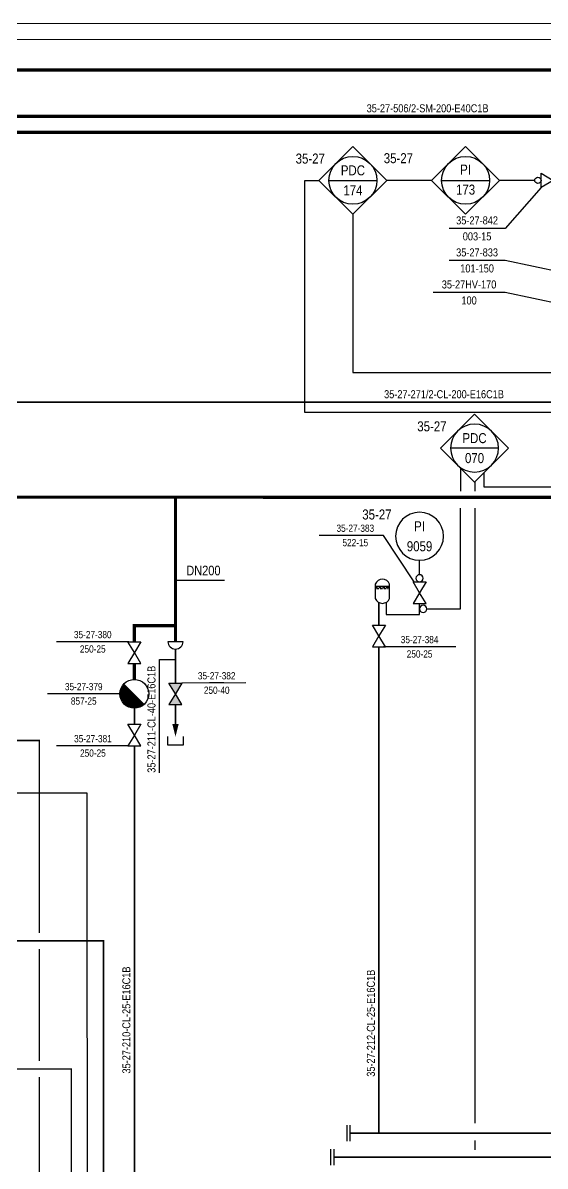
# Model space of a CAD drawing. Header units: millimetres. Extents: x -415 to 12957, y -5 to 599.
# Drawn here: x 6384.9 to 6547.9, y 237.2 to 594.2 of the extents above; entities that cross this region are included whole.
import ezdxf
from ezdxf.enums import TextEntityAlignment as Align

# ---------------------------------------------------------------- set-up
doc = ezdxf.new("R2010")
doc.units = ezdxf.units.MM
doc.header["$LTSCALE"] = 10
doc.header["$MEASUREMENT"] = 0
doc.linetypes.add('DASHEDX2', pattern=[1.5, 1, -0.5])
doc.layers.get('0').update_dxf_attribs({"linetype": 'CONTINUOUS'})
for name, color, linetype in [('P-A-SHEET', 3, 'CONTINUOUS'), ('P-COND', 4, 'CONTINUOUS'), ('P-CVPOS', 7, 'CONTINUOUS'), ('P-EQUIPMENTS', 7, 'CONTINUOUS'), ('P-INSTRPOS_TEXTS', 7, 'CONTINUOUS'), ('P-INSTRU', 7, 'CONTINUOUS'), ('P-LINEPOS', 7, 'CONTINUOUS'), ('P-OTHER', 7, 'CONTINUOUS'), ('P-STEAM1', 6, 'CONTINUOUS'), ('P-SYMB', 7, 'CONTINUOUS'), ('P-TEXT', 7, 'CONTINUOUS'), ('P-VALVEPOS', 7, 'CONTINUOUS'), ('P-VENTS', 7, 'CONTINUOUS'), ('VEDENEROTTIMET', 7, 'CONTINUOUS')]:
    doc.layers.add(name, color=color, linetype=linetype)
doc.styles.add('ARIAL', font='ARIALN.TTF')
doc.styles.add('ARIALN', font='ARIALN.TTF')

# ---------------------------------------------------------------- blocks, each defined once
blk = doc.blocks.new('LPoist')
at = {"const_width": 3.75}
blk.add_lwpolyline([(1.33, 2.42, -1), (-1.33, 5.08, -5.843182)], format="xyb", dxfattribs=at)
blk.add_circle((0, 3.75), 3.75)
blk = doc.blocks.new('PI314')
for p, q in [((0, 2.5), (0, -2.5)), ((1, 2.5), (1, -2.5))]:
    blk.add_line(p, q)
blk = doc.blocks.new('PPI_1100A')
at = {"color": 0, "linetype": 'ByBlock'}
blk.add_line((0, 0), (2, 0), dxfattribs=at)
blk = doc.blocks.new('PPI_0900A')
at = {"color": 0, "linetype": 'ByBlock'}
blk.add_line((-2.5, 0), (2.5, 0), dxfattribs=at)
blk = doc.blocks.new('P7A1100')
at = {"color": 0, "linetype": 'ByBlock'}
for points in [[(-3, -1.8), (-3, 1.8), (0, 0)], [(3, -1.8), (3, 1.8), (0, 0)]]:
    blk.add_lwpolyline(points, close=True, dxfattribs=at)
blk = doc.blocks.new('PPI_0103B')
at = {"color": 0, "linetype": 'ByBlock'}
blk.add_circle((0, 0), 1.25, dxfattribs=at)
blk = doc.blocks.new('PPI_1207A')
at = {"color": 0, "linetype": 'ByBlock'}
for p, q in [((-8.5, 0), (0, 8.5)), ((0, 8.5), (8.5, 0)), ((0, -8.5), (-8.5, 0)), ((-6, 0), (6, 0)), ((8.5, 0), (0, -8.5))]:
    blk.add_line(p, q, dxfattribs=at)
blk.add_circle((0, 0), 6, dxfattribs=at)
blk = doc.blocks.new('PPI_1200A')
at = {"color": 0, "linetype": 'ByBlock'}
blk.add_circle((0, 0), 6, dxfattribs=at)
blk = doc.blocks.new('P7A0127')
at = {"color": 0, "linetype": 'ByBlock'}
for p, q in [((-7.5, 20), (-7.5, 17.5)), ((7.5, 17.5), (-7.5, 17.5)), ((-7.5, 17.5), (-7.5, 5)), ((7.5, 17.5), (7.5, 20)), ((7.5, 5), (7.5, 17.5))]:
    blk.add_line(p, q, dxfattribs=at)
at = {"color": 0, "linetype": 'DASHEDX2', "ltscale": 0.25}
for points in [[(-7.5, 16.5), (7.5, 16.5)], [(-6, 15.5), (6, 15.5)]]:
    blk.add_lwpolyline(points, dxfattribs=at)
at = {"color": 0, "linetype": 'ByBlock'}
for centre, start, end in [((0, 16.9), 22.4569, 157.5431), ((0, 8.1), 202.4569, 337.5431)]:
    blk.add_arc(centre, 8.12, start, end, dxfattribs=at)
blk = doc.blocks.new('PRO66DD')
h = blk.add_hatch(color=0)
h.paths.add_polyline_path([(-3, 1.8), (-3, -1.8), (0, 0)])
h.paths.add_polyline_path([(3, -1.8), (3, 1.8), (0, 0)])
at = {"layer": 'P-VENTS', "color": 0, "linetype": 'Continuous'}
for points in [[(-3, -1.8), (-3, 1.8), (0, 0)], [(3, -1.8), (3, 1.8), (0, 0)]]:
    blk.add_lwpolyline(points, close=True, dxfattribs=at)
blk = doc.blocks.new('P7A1305')
at = {"color": 0, "linetype": 'ByBlock'}
blk.add_solid([(-4, -1), (-4, 1), (0, 0)], dxfattribs=at)
blk = doc.blocks.new('PPI_2100A')
at = {"color": 0, "linetype": 'ByBlock'}
blk.add_line((0, 0), (2, 0), dxfattribs=at)
blk = doc.blocks.new('PPI_1000A')
at = {"color": 0, "linetype": 'ByBlock'}
blk.add_line((-1, 0), (1, 0), dxfattribs=at)
blk = doc.blocks.new('PPI_0102B')
at = {"color": 0, "linetype": 'ByBlock'}
blk.add_circle((0, -1), 1, dxfattribs=at)

msp = doc.modelspace()

# ---------------------------------------------------------------- linework, layer by layer
at = {"layer": 'P-A-SHEET', "color": 7, "const_width": 0.35}
for points in [[(-410, 0), (12952.06, 0), (12952.06, 594), (-410, 594)], [(-405, 5), (12947.06, 5), (12947.06, 589), (-405, 589)]]:
    msp.add_lwpolyline(points, close=True, dxfattribs=at)
at = {"layer": 'P-COND', "const_width": 0.5}
for points in [[(5979.35, 448.87), (5979.35, 475.71), (6459.81, 475.71)], [(6459.81, 475.71), (9883.8, 475.71)], [(6432.49, 381.28), (6432.49, 373.78)], [(6158.09, 298), (6158.09, 307.5), (6409.99, 307.5), (6409.99, 52.5), (6459.81, 52.5)], [(6173.68, 213.09), (6173.68, 267.5), (6399.99, 267.5), (6399.99, 42.5), (6459.81, 42.5)]]:
    msp.add_lwpolyline(points, dxfattribs=at)
at = {"layer": 'P-COND', "linetype": 'Continuous', "const_width": 0.5}
for points in [[(6495.97, 406.11), (6495.97, 413.16)], [(6432.49, 388.03), (6432.49, 398.66)], [(6495.97, 247.5), (6495.97, 399.36)], [(6419.66, 380.16), (6419.66, 375.16)], [(6098.15, 322.5), (6098.15, 370.1), (6389.99, 370.1), (6389.99, 310)], [(6419.66, 368.41), (6419.66, 55)], [(6389.99, 305), (6389.99, 270)], [(6389.99, 265), (6389.99, 33.39), (6459.81, 33.39)], [(6831.1, 247.5), (6486.92, 247.5)], [(7292.13, 240), (6481.92, 240)]]:
    msp.add_lwpolyline(points, dxfattribs=at)
at = {"layer": 'P-CVPOS'}
msp.add_lwpolyline([(6553.12, 506.25), (6535.37, 510), (6512.87, 510)], dxfattribs=at)
at = {"layer": 'P-INSTRU'}
for points in [[(6607.42, 462.39), (6595.37, 462.39), (6595.37, 472.5), (6472.87, 472.5), (6472.87, 545), (6477.26, 545)], [(6512.42, 545), (6498.47, 545)], [(6544.62, 545), (6533.63, 545)], [(6487.87, 534.39), (6487.87, 485), (6627.87, 485), (6627.87, 467.5), (6652.87, 467.5), (6652.87, 462.5), (6659.17, 462.5)], [(6528.78, 453.73), (6528.78, 449.33), (6851.63, 449.26)], [(6525.97, 450.91), (6525.97, 447.89)], [(6521.47, 411.17), (6521.47, 442.63)], [(6525.97, 442.63), (6525.97, 250.58)], [(6151.34, 294.71), (6144.41, 294.71), (6144.41, 353.76), (6404.87, 353.76), (6404.99, 47.5), (6459.81, 47.5)], [(6525.97, 245.19), (6525.97, 242.29)]]:
    msp.add_lwpolyline(points, dxfattribs=at)
at = {"layer": 'P-INSTRU', "linetype": 'Continuous'}
for points in [[(6521.47, 455.14), (6521.47, 447.89)], [(6508.67, 421.86), (6508.67, 426.36)], [(6498.22, 413.16), (6498.22, 409.48)], [(6508.67, 409.48), (6508.67, 412.86)], [(6510.92, 411.17), (6521.47, 411.17)], [(6498.22, 409.48), (6508.67, 409.48)]]:
    msp.add_lwpolyline(points, dxfattribs=at)
at = {"layer": 'P-LINEPOS'}
msp.add_lwpolyline([(6427.49, 360), (6427.49, 395.33), (6432.49, 395.33)], dxfattribs=at)
at = {"layer": 'P-STEAM1', "linetype": 'Continuous', "const_width": 1}
for points in [[(1230.31, 579.44), (6591.76, 579.44)], [(6459.81, 579.44), (9965.01, 579.44)], [(1230.31, 565), (6459.81, 565)], [(6459.81, 565), (7668.46, 565)], [(1230.31, 560), (6459.81, 560)], [(6459.81, 560), (9735.21, 560), (9735.21, 542.5), (9906.3, 542.5)], [(1230.31, 446.44), (2477.49, 446.38), (2482.49, 446.38), (2492.49, 446.38), (6312.49, 446.06), (6327.49, 446.06), (6459.81, 446.05)], [(6432.49, 446.15), (6432.49, 400.91)], [(6459.81, 446.03), (9965.01, 445.79)], [(6419.66, 394.16), (6419.66, 389.16)]]:
    msp.add_lwpolyline(points, dxfattribs=at)
at = {"layer": 'P-STEAM1', "linetype": 'Continuous'}
msp.add_lwpolyline([(6419.66, 400.91, 1, 1, 0), (6419.66, 405.91, 1, 1, 0), (6432.49, 405.91, 0, 0, 0)], format="xyseb", dxfattribs=at)
at = {"layer": 'P-VALVEPOS'}
msp.add_line((6454.4, 388.04), (6434.51, 388.03), dxfattribs=at)
for points in [[(6546.62, 542.75), (6535.37, 530), (6517.87, 530)], [(6553.12, 516.25), (6535.37, 520), (6517.87, 520)], [(6497.42, 434.12), (6477.32, 434.12)], [(6506.98, 419.61), (6497.42, 434.12)], [(6447.82, 420), (6432.82, 420)], [(6417.97, 400.91), (6395.37, 400.91)], [(6519.98, 399.35), (6497.38, 399.35)], [(6415.16, 384.66), (6392.56, 384.66)], [(6417.97, 368.41), (6395.37, 368.41)], [(6429.99, 371.28), (6429.99, 368.78), (6434.99, 368.78), (6434.99, 371.28)]]:
    msp.add_lwpolyline(points, dxfattribs=at)
at = {"layer": 'VEDENEROTTIMET'}
msp.add_lwpolyline([(6434.87, 400.91), (6430.1, 400.91)], dxfattribs=at)
msp.add_arc((6432.49, 401.04), 2.39, 183.296, 356.704, dxfattribs=at)

# ---------------------------------------------------------------- block references
at = {"layer": 'P-CVPOS', "color": 140, "rotation": 180}
msp.add_blockref('PPI_1000A', (6524.12, 510), dxfattribs=at)
at = {"layer": 'P-EQUIPMENTS', "xscale": 0.3002463749403548, "yscale": 0.3002463749403548, "zscale": 0.3002463749403548}
msp.add_blockref('P7A0127', (6497.06, 412.92), dxfattribs=at)
at = {"layer": 'P-INSTRU', "color": 140}
for name, p, xscale, yscale, zscale in [('PPI_1207A', (6487.87, 545), 1.2478, 1.2478, 1.2478), ('PPI_1207A', (6523.03, 545), 1.2478, 1.2478, 1.2478), ('PPI_1207A', (6525.83, 461.38), -1.2478, 1.2478, 1.2478), ('PPI_1200A', (6508.67, 433.86), -1.2478, 1.2478, 1.2478), ('PPI_0103B', (6508.67, 420.73), -0.899999999999636, 0.899999999999636, 0.899999999999636), ('PPI_0103B', (6509.79, 411.17), -0.899999999999636, 0.899999999999636, 0.899999999999636)]:
    msp.add_blockref(name, p, dxfattribs=dict(at, xscale=xscale, yscale=yscale, zscale=zscale))
at = {"layer": 'P-INSTRU', "rotation": 270}
msp.add_blockref('PPI_0102B', (6546.62, 545), dxfattribs=at)
at = {"layer": 'P-LINEPOS', "color": 140}
for p in [(6492.16, 565), (6497.6, 475.71)]:
    msp.add_blockref('PPI_2100A', p, dxfattribs=at)
at = {"layer": 'P-LINEPOS', "color": 140, "rotation": 90}
for p in [(6427.49, 360), (6419.66, 266.08), (6495.97, 265.09)]:
    msp.add_blockref('PPI_1100A', p, dxfattribs=at)
at = {"layer": 'P-OTHER'}
for p in [(6485.92, 247.45), (6480.92, 239.95)]:
    msp.add_blockref('PI314', p, dxfattribs=at)
at = {"layer": 'P-SYMB', "xscale": 1.199999999999818, "yscale": 1.199999999999818, "zscale": 1.199999999999818}
msp.add_blockref('LPoist', (6419.66, 380.16), dxfattribs=at)
at = {"layer": 'P-SYMB', "rotation": 270}
msp.add_blockref('P7A1305', (6432.49, 371.28), dxfattribs=at)
at = {"layer": 'P-VALVEPOS', "color": 140, "rotation": 180}
for p in [(6526.62, 530), (6526.62, 520)]:
    msp.add_blockref('PPI_0900A', p, dxfattribs=at)
at = {"layer": 'P-VALVEPOS', "color": 140, "xscale": -0.9, "yscale": 0.9, "zscale": 0.9}
for p in [(6488.62, 434.12), (6406.67, 400.91), (6508.68, 399.35), (6445.35, 388.04), (6403.86, 384.66), (6406.72, 368.41)]:
    msp.add_blockref('PPI_0900A', p, dxfattribs=at)
at = {"layer": 'P-VENTS', "xscale": 1.25, "yscale": 1.25, "zscale": 1.25}
msp.add_blockref('P7A1100', (6550.37, 545), dxfattribs=at)
at = {"layer": 'P-VENTS', "rotation": 270}
for name, p, xscale, yscale, zscale in [('P7A1100', (6508.67, 416.23), 1.125, 1.125, 1.125), ('P7A1100', (6495.97, 402.73), 1.125, 1.125, 1.125), ('P7A1100', (6419.66, 397.53), 1.125, 1.125, 1.125), ('PRO66DD', (6432.49, 384.66), 1.125000000000022, 1.125000000000022, 1.125000000000022), ('P7A1100', (6419.66, 371.78), 1.125, 1.125, 1.125)]:
    msp.add_blockref(name, p, dxfattribs=dict(at, xscale=xscale, yscale=yscale, zscale=zscale))

# ---------------------------------------------------------------- texts
at = {"layer": 'P-CVPOS', "color": 140, "style": 'ARIAL'}
for s, p in [('35-27HV-170', (6524.12, 512.5)), ('100', (6524.12, 507.5))]:
    msp.add_text(s, height=2.5, dxfattribs=at).set_placement(p, align=Align.MIDDLE)
at = {"layer": 'P-INSTRPOS_TEXTS', "style": 'ARIAL'}
for p in [(6479.13, 550.24), (6506.63, 550.36), (6517.1, 466.63), (6499.93, 439.1)]:
    msp.add_text('35-27', height=3.119, dxfattribs=at).set_placement(p, align=Align.RIGHT)
for s, p in [('PI', (6523.03, 548.35)), ('PDC', (6487.87, 548.12)), ('174', (6487.87, 541.88)), ('173', (6523.03, 542.11)), ('PDC', (6525.83, 464.5)), ('070', (6525.83, 458.27)), ('PI', (6508.67, 436.97)), ('9059', (6508.67, 430.74))]:
    msp.add_text(s, height=3.119, dxfattribs=at).set_placement(p, align=Align.MIDDLE)
at = {"layer": 'P-LINEPOS', "color": 140, "style": 'ARIAL'}
for s, p in [('35-27-506/2-SM-200-E40C1B', (6492.16, 567.5)), ('35-27-271/2-CL-200-E16C1B', (6497.6, 478.21))]:
    msp.add_text(s, height=2.5, dxfattribs=at).set_placement(p, align=Align.MIDDLE_LEFT)
for s, p in [('35-27-211-CL-40-E16C1B', (6424.99, 360)), ('35-27-210-CL-25-E16C1B', (6417.16, 266.08)), ('35-27-212-CL-25-E16C1B', (6493.47, 265.09))]:
    msp.add_text(s, height=2.5, rotation=90, dxfattribs=at).set_placement(p, align=Align.MIDDLE_LEFT)
at = {"layer": 'P-TEXT', "style": 'ARIALN'}
msp.add_text('DN200', height=3, dxfattribs=at).set_placement((6435.86, 423.17), align=Align.MIDDLE_LEFT)
at = {"layer": 'P-VALVEPOS', "color": 140, "style": 'ARIAL'}
for s, height, p in [('35-27-842', 2.5, (6526.62, 532.5)), ('003-15', 2.5, (6526.62, 527.5)), ('35-27-833', 2.5, (6526.62, 522.5)), ('101-150', 2.5, (6526.62, 517.5)), ('35-27-383', 2.25, (6488.62, 436.37)), ('522-15', 2.25, (6488.62, 431.87)), ('35-27-380', 2.25, (6406.67, 403.16)), ('35-27-384', 2.25, (6508.68, 401.6)), ('250-25', 2.25, (6406.67, 398.66)), ('250-25', 2.25, (6508.68, 397.1)), ('35-27-382', 2.25, (6445.35, 390.29)), ('35-27-379', 2.25, (6403.86, 386.91)), ('250-40', 2.25, (6445.35, 385.79)), ('857-25', 2.25, (6403.86, 382.41)), ('35-27-381', 2.25, (6406.72, 370.66)), ('250-25', 2.25, (6406.72, 366.16))]:
    msp.add_text(s, height=height, dxfattribs=at).set_placement(p, align=Align.MIDDLE)

doc.saveas('drawing.dxf')
